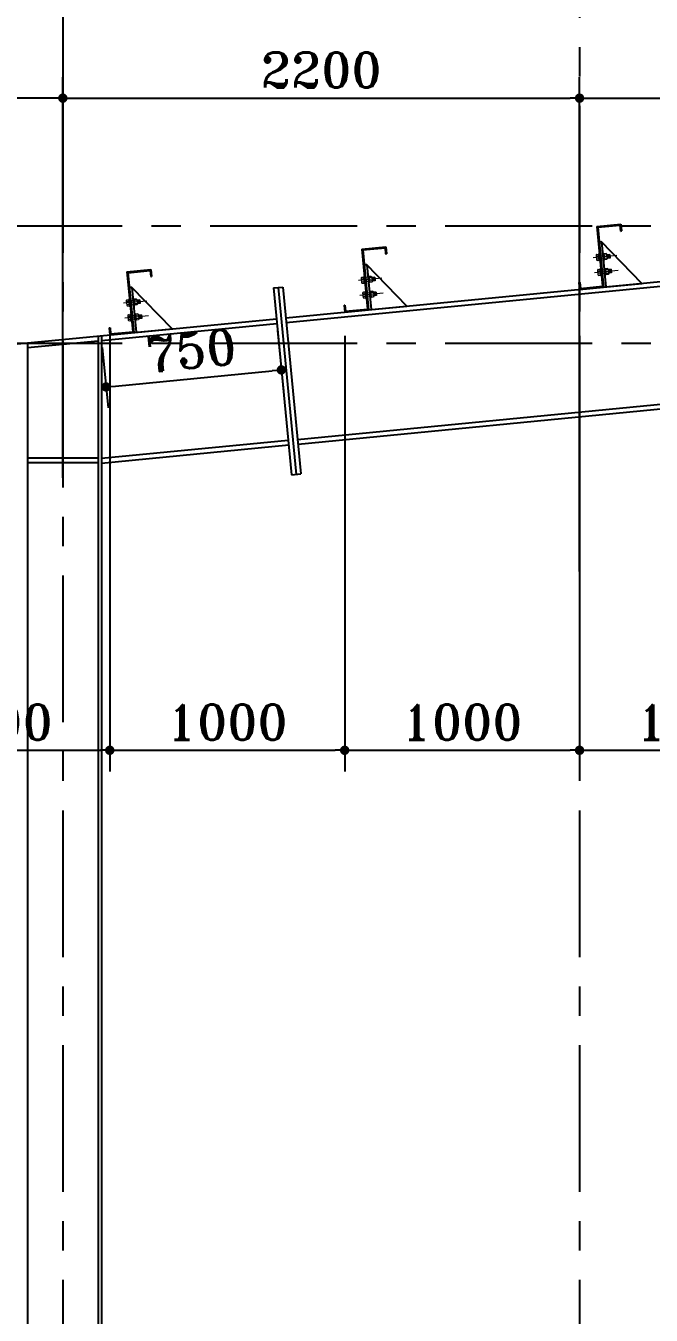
# Model space of a CAD drawing. Header units: inches. Extents: x 1387 to 2676, y -3554 to -2136.
# Drawn here: x 2540.31 to 2545.64, y -3147.36 to -3136.37 of the extents above; entities that cross this region are included whole.
import ezdxf

# ---------------------------------------------------------------- set-up
doc = ezdxf.new("R2010")
doc.units = ezdxf.units.IN
doc.header["$MEASUREMENT"] = 0
doc.linetypes.add('CENTER', pattern=[2, 1.25, -0.25, 0.25, -0.25])
doc.layers.add('2', color=2, linetype='Continuous', lineweight=9)
for name, color, linetype in [('3G', 3, 'Continuous'), ('AXE', 1, 'CENTER'), ('DIM', 8, 'Continuous'), ('Pich', 2, 'Continuous'), ('TIE', 2, 'Continuous')]:
    doc.layers.add(name, color=color, linetype=linetype)
doc.styles.add('ROMANT', font='romant')
doc.dimstyles.new('1-50-2', dxfattribs={"dimtxt": 0.3, "dimasz": 0.08, "dimexe": 0.18, "dimexo": 0.0625, "dimgap": 0.09, "dimtad": 1, "dimdec": 0, "dimlfac": 500, "dimdsep": 46, "dimtxsty": 'ROMANT', "dimblk": 'DOT', "dimcen": 0.09, "dimclrd": 1, "dimclre": 1, "dimclrt": 3, "dimadec": 0, "dimazin": 0, "dimtfac": 1, "dimtdec": 0, "dimtix": 1, "dimtofl": 0, "dimtmove": 2, "dimatfit": 3, "dimldrblk": 'DOT', "dimfxl": 1, "dimtolj": 1, "dimarcsym": 0})

# ---------------------------------------------------------------- blocks, each defined once
blk = doc.blocks.new('DOT')
at = {"layer": 'DIM', "color": 0, "linetype": 'ByBlock'}
blk.add_line((-0.5, 0), (-1, 0), dxfattribs=at)
at = {"layer": 'DIM', "color": 0, "linetype": 'ByBlock', "const_width": 0.5}
blk.add_lwpolyline([(-0.25, 0, 1), (0.25, 0, 1)], format="xyb", close=True, dxfattribs=at)
blk = doc.blocks.new('*D2763')
at = {"layer": 'Defpoints', "color": 0, "transparency": 16777216}
for p in [(2545.03, -3136.99), (2545.03, -3138.917), (2540.63, -3140.286)]:
    blk.add_point(p, dxfattribs=at)
at = {"layer": 'Pich', "color": 1, "lineweight": -2, "transparency": 16777216}
for p, q in [((2540.63, -3140.224), (2540.63, -3136.81)), ((2545.03, -3138.854), (2545.03, -3136.81)), ((2540.71, -3136.99), (2544.95, -3136.99))]:
    blk.add_line(p, q, dxfattribs=at)
at = {"layer": 'Pich', "color": 1, "lineweight": -2, "transparency": 16777216, "xscale": 0.08, "yscale": 0.08, "zscale": 0.08, "rotation": 180}
blk.add_blockref('DOT', (2540.63, -3136.99), dxfattribs=at)
at = {"layer": 'Pich', "color": 1, "lineweight": -2, "transparency": 16777216, "xscale": 0.08, "yscale": 0.08, "zscale": 0.08}
blk.add_blockref('DOT', (2545.03, -3136.99), dxfattribs=at)
at = {"layer": 'Pich', "color": 3, "transparency": 16777216, "insert": (2542.83, -3136.75), "char_height": 0.3, "attachment_point": 5, "style": 'ROMANT'}
blk.add_mtext('\\A1;2200', dxfattribs=at)
blk = doc.blocks.new('_Dot')
at = {"layer": 'DIM', "color": 0, "lineweight": -2}
blk.add_line((-0.5, 0), (-1, 0), dxfattribs=at)
at = {"layer": 'DIM', "color": 0, "const_width": 0.5}
blk.add_lwpolyline([(-0.25, 0, 1), (0.25, 0, 1)], format="xyb", close=True, dxfattribs=at)
blk = doc.blocks.new('*D2750')
at = {"layer": 'Defpoints', "color": 0, "transparency": 16777216}
for p in [(2550.63, -3136.99), (2550.63, -3138.628), (2545.03, -3141.086)]:
    blk.add_point(p, dxfattribs=at)
at = {"layer": 'Pich', "color": 1, "lineweight": -2, "transparency": 16777216}
for p, q in [((2545.03, -3141.023), (2545.03, -3136.81)), ((2550.63, -3138.566), (2550.63, -3136.81)), ((2545.11, -3136.99), (2550.55, -3136.99))]:
    blk.add_line(p, q, dxfattribs=at)
at = {"layer": 'Pich', "color": 1, "lineweight": -2, "transparency": 16777216, "xscale": 0.08, "yscale": 0.08, "zscale": 0.08, "rotation": 180}
blk.add_blockref('DOT', (2545.03, -3136.99), dxfattribs=at)
at = {"layer": 'Pich', "color": 1, "lineweight": -2, "transparency": 16777216, "xscale": 0.08, "yscale": 0.08, "zscale": 0.08}
blk.add_blockref('DOT', (2550.63, -3136.99), dxfattribs=at)
at = {"layer": 'Pich', "color": 3, "transparency": 16777216, "insert": (2547.83, -3136.75), "char_height": 0.3, "attachment_point": 5, "style": 'ROMANT'}
blk.add_mtext('\\A1;2800', dxfattribs=at)
blk = doc.blocks.new('TIE')
at = {"layer": 'TIE'}
for p, q in [((-3.48, 20), (4.44, 21.17)), ((-3.48, 20), (-0.54, 0.21)), ((-3.13, 19.74), (4.19, 20.83)), ((-3.13, 19.74), (-0.2, -0.04)), ((4.19, 20.83), (4.48, 18.85)), ((4.44, 21.17), (4.78, 18.9)), ((4.48, 18.85), (4.78, 18.9)), ((-1.61, 14.91), (-2.4, 14.8)), ((-1.61, 14.91), (-2.4, 14.8)), ((12.45, 1.85), (-1.61, 14.91)), ((-1.61, 14.91), (0.59, 0.09)), ((-8.45, 1.06), (-8.15, 1.1)), ((-8.45, 1.06), (-8.11, -1.22)), ((-8.15, 1.1), (-7.86, -0.87)), ((-7.86, -0.87), (-0.54, 0.21)), ((-0.2, -0.04), (12.45, 1.85)), ((-8.11, -1.22), (-0.2, -0.04))]:
    blk.add_line(p, q, dxfattribs=at)
blk = doc.blocks.new('*D2764')
at = {"layer": 'Defpoints', "color": 0, "transparency": 16777216}
for p in [(2539.03, -3135.057), (2540.63, -3135.057), (2539.03, -3136.99)]:
    blk.add_point(p, dxfattribs=at)
at = {"layer": 'Pich', "color": 1, "lineweight": -2, "transparency": 16777216}
for p, q in [((2539.03, -3135.119), (2539.03, -3137.17)), ((2540.63, -3135.119), (2540.63, -3137.17)), ((2540.55, -3136.99), (2539.11, -3136.99))]:
    blk.add_line(p, q, dxfattribs=at)
at = {"layer": 'Pich', "color": 1, "lineweight": -2, "transparency": 16777216, "xscale": 0.08, "yscale": 0.08, "zscale": 0.08, "rotation": 180}
blk.add_blockref('DOT', (2539.03, -3136.99), dxfattribs=at)
at = {"layer": 'Pich', "color": 1, "lineweight": -2, "transparency": 16777216, "xscale": 0.08, "yscale": 0.08, "zscale": 0.08}
blk.add_blockref('DOT', (2540.63, -3136.99), dxfattribs=at)
at = {"layer": 'Pich', "color": 3, "transparency": 16777216, "insert": (2539.83, -3136.75), "char_height": 0.3, "attachment_point": 5, "style": 'ROMANT'}
blk.add_mtext('\\A1;800', dxfattribs=at)
blk = doc.blocks.new('*D2765')
at = {"layer": 'Defpoints', "color": 0, "transparency": 16777216}
for p in [(2539.03, -3138.954), (2541.03, -3139.148), (2541.03, -3142.545)]:
    blk.add_point(p, dxfattribs=at)
at = {"layer": 'Pich', "color": 1, "lineweight": -2, "transparency": 16777216}
for p, q in [((2539.03, -3139.016), (2539.03, -3142.725)), ((2541.03, -3139.21), (2541.03, -3142.725)), ((2539.11, -3142.545), (2540.95, -3142.545))]:
    blk.add_line(p, q, dxfattribs=at)
at = {"layer": 'Pich', "color": 1, "lineweight": -2, "transparency": 16777216, "xscale": 0.08, "yscale": 0.08, "zscale": 0.08, "rotation": 180}
blk.add_blockref('DOT', (2539.03, -3142.545), dxfattribs=at)
at = {"layer": 'Pich', "color": 1, "lineweight": -2, "transparency": 16777216, "xscale": 0.08, "yscale": 0.08, "zscale": 0.08}
blk.add_blockref('DOT', (2541.03, -3142.545), dxfattribs=at)
at = {"layer": 'Pich', "color": 3, "transparency": 16777216, "insert": (2540.03, -3142.305), "char_height": 0.3, "attachment_point": 5, "style": 'ROMANT'}
blk.add_mtext('\\A1;1000', dxfattribs=at)
blk = doc.blocks.new('*D2752')
at = {"layer": 'Defpoints', "color": 0, "transparency": 16777216}
for p in [(2541.03, -3138.954), (2543.03, -3139.148), (2543.03, -3142.545)]:
    blk.add_point(p, dxfattribs=at)
at = {"layer": 'Pich', "color": 1, "lineweight": -2, "transparency": 16777216}
for p, q in [((2541.03, -3139.016), (2541.03, -3142.725)), ((2543.03, -3139.21), (2543.03, -3142.725)), ((2541.11, -3142.545), (2542.95, -3142.545))]:
    blk.add_line(p, q, dxfattribs=at)
at = {"layer": 'Pich', "color": 1, "lineweight": -2, "transparency": 16777216, "xscale": 0.08, "yscale": 0.08, "zscale": 0.08, "rotation": 180}
blk.add_blockref('DOT', (2541.03, -3142.545), dxfattribs=at)
at = {"layer": 'Pich', "color": 1, "lineweight": -2, "transparency": 16777216, "xscale": 0.08, "yscale": 0.08, "zscale": 0.08}
blk.add_blockref('DOT', (2543.03, -3142.545), dxfattribs=at)
at = {"layer": 'Pich', "color": 3, "transparency": 16777216, "insert": (2542.03, -3142.305), "char_height": 0.3, "attachment_point": 5, "style": 'ROMANT'}
blk.add_mtext('\\A1;1000', dxfattribs=at)
blk = doc.blocks.new('*D2753')
at = {"layer": 'Defpoints', "color": 0, "transparency": 16777216}
for p in [(2543.03, -3138.954), (2545.03, -3139.148), (2545.03, -3142.545)]:
    blk.add_point(p, dxfattribs=at)
at = {"layer": 'Pich', "color": 1, "lineweight": -2, "transparency": 16777216}
for p, q in [((2543.03, -3139.016), (2543.03, -3142.725)), ((2545.03, -3139.21), (2545.03, -3142.725)), ((2543.11, -3142.545), (2544.95, -3142.545))]:
    blk.add_line(p, q, dxfattribs=at)
at = {"layer": 'Pich', "color": 1, "lineweight": -2, "transparency": 16777216, "xscale": 0.08, "yscale": 0.08, "zscale": 0.08, "rotation": 180}
blk.add_blockref('DOT', (2543.03, -3142.545), dxfattribs=at)
at = {"layer": 'Pich', "color": 1, "lineweight": -2, "transparency": 16777216, "xscale": 0.08, "yscale": 0.08, "zscale": 0.08}
blk.add_blockref('DOT', (2545.03, -3142.545), dxfattribs=at)
at = {"layer": 'Pich', "color": 3, "transparency": 16777216, "insert": (2544.03, -3142.305), "char_height": 0.3, "attachment_point": 5, "style": 'ROMANT'}
blk.add_mtext('\\A1;1000', dxfattribs=at)
blk = doc.blocks.new('*D2754')
at = {"layer": 'Defpoints', "color": 0, "transparency": 16777216}
for p in [(2545.03, -3138.954), (2547.03, -3139.148), (2547.03, -3142.545)]:
    blk.add_point(p, dxfattribs=at)
at = {"layer": 'Pich', "color": 1, "lineweight": -2, "transparency": 16777216}
for p, q in [((2545.03, -3139.016), (2545.03, -3142.725)), ((2547.03, -3139.21), (2547.03, -3142.725)), ((2545.11, -3142.545), (2546.95, -3142.545))]:
    blk.add_line(p, q, dxfattribs=at)
at = {"layer": 'Pich', "color": 1, "lineweight": -2, "transparency": 16777216, "xscale": 0.08, "yscale": 0.08, "zscale": 0.08, "rotation": 180}
blk.add_blockref('DOT', (2545.03, -3142.545), dxfattribs=at)
at = {"layer": 'Pich', "color": 1, "lineweight": -2, "transparency": 16777216, "xscale": 0.08, "yscale": 0.08, "zscale": 0.08}
blk.add_blockref('DOT', (2547.03, -3142.545), dxfattribs=at)
at = {"layer": 'Pich', "color": 3, "transparency": 16777216, "insert": (2546.03, -3142.305), "char_height": 0.3, "attachment_point": 5, "style": 'ROMANT'}
blk.add_mtext('\\A1;1000', dxfattribs=at)
blk = doc.blocks.new('*D3111')
at = {"layer": 'Defpoints', "color": 0, "transparency": 16777216}
for p in [(2542.453, -3138.909), (2540.96, -3139.053), (2542.491, -3139.305)]:
    blk.add_point(p, dxfattribs=at)
at = {"layer": 'Pich', "color": 1, "lineweight": -2, "transparency": 16777216}
for p, q in [((2542.459, -3138.971), (2542.509, -3139.484)), ((2540.966, -3139.115), (2541.016, -3139.629)), ((2541.078, -3139.442), (2542.412, -3139.313))]:
    blk.add_line(p, q, dxfattribs=at)
at = {"layer": 'Pich', "color": 1, "lineweight": -2, "transparency": 16777216, "xscale": 0.08, "yscale": 0.08, "zscale": 0.08}
for p, rotation in [((2542.491, -3139.305), 5.529282340581668), ((2540.998, -3139.45), 185.5292823405817)]:
    blk.add_blockref('DOT', p, dxfattribs=dict(at, rotation=rotation))
at = {"layer": 'Pich', "color": 3, "transparency": 16777216, "insert": (2541.722, -3139.139), "char_height": 0.3, "attachment_point": 5, "rotation": 5.5293, "style": 'ROMANT'}
blk.add_mtext('\\A1;750', dxfattribs=at)

msp = doc.modelspace()

# ---------------------------------------------------------------- linework, layer by layer
at = {"layer": '2'}
for p, q in [((2545.34679246, -3138.33081035), (2545.14632638, -3138.35051568)), ((2545.17065739, -3138.32934221), (2545.17431205, -3138.36652181)), ((2545.17239349, -3138.33409629), (2545.17110318, -3138.33324239)), ((2545.17268634, -3138.33707543), (2545.17158699, -3138.33816422)), ((2545.17490178, -3138.35853118), (2545.17349767, -3138.35760198)), ((2545.17498387, -3138.36153104), (2545.17398147, -3138.36252381)), ((2545.17665206, -3138.32204054), (2545.18911738, -3138.32081523)), ((2545.17673361, -3138.33517363), (2545.19039676, -3138.33383058)), ((2545.17924189, -3138.35960852), (2545.19279967, -3138.35827583)), ((2545.18161372, -3138.37251648), (2545.19407904, -3138.37129117)), ((2545.18911738, -3138.32081523), (2545.19407904, -3138.37129117)), ((2545.1964896, -3138.31725925), (2545.19139102, -3138.31776042)), ((2545.20200256, -3138.37334362), (2545.19690398, -3138.3738448)), ((2545.19928948, -3138.31955795), (2545.20430126, -3138.37054374)), ((2545.22833542, -3138.32701254), (2545.20029159, -3138.3297526)), ((2545.23134298, -3138.35760904), (2545.20329915, -3138.36034909)), ((2545.22733331, -3138.31681789), (2545.23234509, -3138.36780368)), ((2545.23473059, -3138.31351683), (2545.22963201, -3138.31401801)), ((2545.24024355, -3138.36960121), (2545.23514497, -3138.37010239)), ((2545.23753047, -3138.31581553), (2545.24254225, -3138.36680133)), ((2545.2566752, -3138.31419104), (2545.23755553, -3138.31607046)), ((2545.23755553, -3138.31607046), (2545.24251719, -3138.3665464)), ((2545.25733274, -3138.32449339), (2545.23856482, -3138.32633823)), ((2545.26010807, -3138.35380971), (2545.24144553, -3138.35564419)), ((2545.26163686, -3138.36466698), (2545.24251719, -3138.3665464)), ((2545.2566752, -3138.31419104), (2545.2623564, -3138.31961697)), ((2545.26138001, -3138.32259159), (2545.26247936, -3138.3215028)), ((2545.26615282, -3138.35823871), (2545.26163686, -3138.36466698)), ((2545.26167285, -3138.32557073), (2545.26296316, -3138.32642462)), ((2545.2623564, -3138.31961697), (2545.26615282, -3138.35823871)), ((2545.28671795, -3138.32127368), (2545.26275083, -3138.32362959)), ((2545.27832366, -3138.35299095), (2545.26337653, -3138.3299949)), ((2545.26415534, -3138.35190791), (2545.26535164, -3138.3507231)), ((2545.26465893, -3138.35486634), (2545.26583544, -3138.35564492)), ((2545.27114451, -3138.35369664), (2545.2647374, -3138.34383936)), ((2545.28972552, -3138.35187018), (2545.26575839, -3138.35422609)), ((2545.28550282, -3138.35228526), (2545.2666292, -3138.32324835)), ((2545.28916509, -3138.34616887), (2545.27380836, -3138.32254266)), ((2545.28780421, -3138.33232441), (2545.28098751, -3138.32183697)), ((2545.28671795, -3138.32127368), (2545.28972552, -3138.35187018)), ((2545.3588723, -3138.45762268), (2545.15840622, -3138.477328)), ((2545.18311904, -3138.456117), (2545.1867737, -3138.4932966)), ((2545.18485514, -3138.46087108), (2545.18356483, -3138.46001719)), ((2545.18514799, -3138.46385022), (2545.18404864, -3138.46493901)), ((2545.18736343, -3138.48530597), (2545.18595932, -3138.48437677)), ((2545.18744552, -3138.48830583), (2545.18644312, -3138.4892986)), ((2545.18911371, -3138.44881533), (2545.20157903, -3138.44759002)), ((2545.18919526, -3138.46194842), (2545.20285841, -3138.46060537)), ((2545.19170354, -3138.48638331), (2545.20526132, -3138.48505062)), ((2545.20157903, -3138.44759002), (2545.20654069, -3138.49806596)), ((2545.20895125, -3138.44403404), (2545.20385267, -3138.44453522)), ((2545.21175113, -3138.44633274), (2545.21676291, -3138.49731853)), ((2545.24079707, -3138.45378733), (2545.21275324, -3138.45652739)), ((2545.24380463, -3138.48438383), (2545.2157608, -3138.48712389)), ((2545.23979496, -3138.44359268), (2545.24480674, -3138.49457848)), ((2545.24719224, -3138.44029162), (2545.24209366, -3138.4407928)), ((2545.2527052, -3138.496376), (2545.24760662, -3138.49687718)), ((2545.24999212, -3138.44259032), (2545.2550039, -3138.49357612)), ((2545.26913685, -3138.44096584), (2545.25001718, -3138.44284525)), ((2545.25001718, -3138.44284525), (2545.25497884, -3138.49332119)), ((2545.26979439, -3138.45126818), (2545.25102647, -3138.45311302)), ((2545.27256972, -3138.4805845), (2545.25390718, -3138.48241898)), ((2545.27409851, -3138.49144177), (2545.25497884, -3138.49332119)), ((2545.26913685, -3138.44096584), (2545.27481805, -3138.44639176)), ((2545.27384166, -3138.44936638), (2545.27494101, -3138.44827759)), ((2545.27861447, -3138.4850135), (2545.27409851, -3138.49144177)), ((2545.2741345, -3138.45234553), (2545.27542481, -3138.45319942)), ((2545.27481805, -3138.44639176), (2545.27861447, -3138.4850135)), ((2545.2991796, -3138.44804847), (2545.27521248, -3138.45040438)), ((2545.29078531, -3138.47976574), (2545.27583818, -3138.45676969)), ((2545.27661699, -3138.4786827), (2545.27781329, -3138.47749789)), ((2545.27712058, -3138.48164113), (2545.27829709, -3138.48241971)), ((2545.28360616, -3138.48047143), (2545.27719905, -3138.47061415)), ((2545.30218717, -3138.47864497), (2545.27822004, -3138.48100088)), ((2545.29796447, -3138.47906005), (2545.27909085, -3138.45002314)), ((2545.30162674, -3138.47294366), (2545.28627001, -3138.44931745)), ((2545.30026586, -3138.4590992), (2545.29344916, -3138.44861176)), ((2545.2991796, -3138.44804847), (2545.30218717, -3138.47864497)), ((2543.34679263, -3138.52443109), (2543.14632654, -3138.54413641)), ((2543.17065756, -3138.52296294), (2543.17431222, -3138.56014254)), ((2543.17239366, -3138.52771702), (2543.17110335, -3138.52686313)), ((2543.1726865, -3138.53069616), (2543.17158716, -3138.53178495)), ((2543.17490195, -3138.55215191), (2543.17349784, -3138.55122271)), ((2543.17498404, -3138.55515177), (2543.17398164, -3138.55614454)), ((2543.17665223, -3138.51566127), (2543.18911755, -3138.51443596)), ((2543.17673378, -3138.52879436), (2543.19039693, -3138.52745131)), ((2543.17924206, -3138.55322925), (2543.19279983, -3138.55189656)), ((2543.18161389, -3138.56613721), (2543.19407921, -3138.5649119)), ((2543.18911755, -3138.51443596), (2543.19407921, -3138.5649119)), ((2543.19648977, -3138.51087998), (2543.19139119, -3138.51138115)), ((2543.20200273, -3138.56696435), (2543.19690415, -3138.56746553)), ((2543.19928965, -3138.51317868), (2543.20430143, -3138.56416447)), ((2543.22833559, -3138.52063327), (2543.20029176, -3138.52337333)), ((2543.23134315, -3138.55122977), (2543.20329932, -3138.55396983)), ((2543.22733348, -3138.51043862), (2543.23234526, -3138.56142442)), ((2543.23473076, -3138.50713756), (2543.22963218, -3138.50763874)), ((2543.24024372, -3138.56322194), (2543.23514514, -3138.56372312)), ((2543.23753064, -3138.50943626), (2543.24254242, -3138.56042206)), ((2543.25667537, -3138.50781178), (2543.2375557, -3138.50969119)), ((2543.2375557, -3138.50969119), (2543.24251736, -3138.56016713)), ((2543.25733291, -3138.51811412), (2543.23856499, -3138.51995896)), ((2543.26010824, -3138.54743044), (2543.2414457, -3138.54926492)), ((2543.26163703, -3138.55828771), (2543.24251736, -3138.56016713)), ((2543.25667537, -3138.50781178), (2543.26235657, -3138.5132377)), ((2543.26138018, -3138.51621232), (2543.26247953, -3138.51512353)), ((2543.26615299, -3138.55185944), (2543.26163703, -3138.55828771)), ((2543.26167302, -3138.51919146), (2543.26296333, -3138.52004536)), ((2543.26235657, -3138.5132377), (2543.26615299, -3138.55185944)), ((2543.28671812, -3138.51489441), (2543.262751, -3138.51725032)), ((2543.27832383, -3138.54661168), (2543.26337669, -3138.52361563)), ((2543.26415551, -3138.54552864), (2543.26535181, -3138.54434383)), ((2543.2646591, -3138.54848707), (2543.26583561, -3138.54926565)), ((2543.27114468, -3138.54731737), (2543.26473757, -3138.53746009)), ((2543.28972568, -3138.54549091), (2543.26575856, -3138.54784682)), ((2543.28550298, -3138.54590599), (2543.26662937, -3138.51686908)), ((2543.28916526, -3138.5397896), (2543.27380853, -3138.51616339)), ((2543.28780438, -3138.52594514), (2543.28098768, -3138.5154577)), ((2543.28671812, -3138.51489441), (2543.28972568, -3138.54549091)), ((2545.19407537, -3138.49929127), (2545.20654069, -3138.49806596)), ((2545.21446421, -3138.50011841), (2545.20936563, -3138.50061959)), ((2541.17065775, -3138.71656172), (2541.17431242, -3138.75374131)), ((2541.17665243, -3138.70926005), (2541.18911775, -3138.70803474)), ((2541.18911775, -3138.70803474), (2541.19407941, -3138.75851068)), ((2541.19648997, -3138.70447875), (2541.19139139, -3138.70497993)), ((2541.19928985, -3138.70677745), (2541.20430163, -3138.75776325)), ((2541.22833578, -3138.71423204), (2541.20029196, -3138.7169721)), ((2541.22733368, -3138.70403739), (2541.23234545, -3138.75502319)), ((2541.23473096, -3138.70073634), (2541.22963238, -3138.70123752)), ((2541.23753083, -3138.70303504), (2541.24254261, -3138.75402084)), ((2541.25667557, -3138.70141055), (2541.23755589, -3138.70328997)), ((2541.23755589, -3138.70328997), (2541.24251755, -3138.75376591)), ((2541.2573331, -3138.7117129), (2541.23856519, -3138.71355774)), ((2541.25667557, -3138.70141055), (2541.26235677, -3138.70683647)), ((2541.26138037, -3138.70981109), (2541.26247972, -3138.7087223)), ((2541.26167322, -3138.71279024), (2541.26296353, -3138.71364413)), ((2541.26235677, -3138.70683647), (2541.26615319, -3138.74545821)), ((2541.28671832, -3138.70849318), (2541.2627512, -3138.71084909)), ((2541.27832403, -3138.74021046), (2541.26337689, -3138.71721441)), ((2541.28550318, -3138.73950476), (2541.26662957, -3138.71046786)), ((2541.28916546, -3138.73338838), (2541.27380872, -3138.70976217)), ((2541.28780458, -3138.71954391), (2541.28098788, -3138.70905647)), ((2541.28671832, -3138.70849318), (2541.28972588, -3138.73908968)), ((2543.35887247, -3138.65124341), (2543.15840639, -3138.67094873)), ((2543.18311921, -3138.64973773), (2543.18677387, -3138.68691733)), ((2543.18485531, -3138.65449181), (2543.183565, -3138.65363792)), ((2543.18514815, -3138.65747095), (2543.18404881, -3138.65855974)), ((2543.18736359, -3138.6789267), (2543.18595949, -3138.6779975)), ((2543.18744569, -3138.68192656), (2543.18644329, -3138.68291933)), ((2543.18911388, -3138.64243606), (2543.2015792, -3138.64121075)), ((2543.18919543, -3138.65556915), (2543.20285858, -3138.6542261)), ((2543.19170371, -3138.68000404), (2543.20526148, -3138.67867135)), ((2543.19407554, -3138.692912), (2543.20654086, -3138.69168669)), ((2543.2015792, -3138.64121075), (2543.20654086, -3138.69168669)), ((2543.20895142, -3138.63765477), (2543.20385284, -3138.63815595)), ((2543.21446438, -3138.69373914), (2543.2093658, -3138.69424032)), ((2543.2117513, -3138.63995347), (2543.21676308, -3138.69093927)), ((2543.24079724, -3138.64740806), (2543.21275341, -3138.65014812)), ((2543.2438048, -3138.67800456), (2543.21576097, -3138.68074462)), ((2543.23979513, -3138.63721341), (2543.24480691, -3138.68819921)), ((2543.24719241, -3138.63391235), (2543.24209383, -3138.63441353)), ((2543.25270537, -3138.68999673), (2543.24760679, -3138.69049791)), ((2543.24999229, -3138.63621105), (2543.25500407, -3138.68719685)), ((2543.26913702, -3138.63458657), (2543.25001735, -3138.63646598)), ((2543.25001735, -3138.63646598), (2543.25497901, -3138.68694192)), ((2543.26979456, -3138.64488891), (2543.25102664, -3138.64673375)), ((2543.27256989, -3138.67420523), (2543.25390735, -3138.67603971)), ((2543.27409868, -3138.6850625), (2543.25497901, -3138.68694192)), ((2543.26913702, -3138.63458657), (2543.27481822, -3138.64001249)), ((2543.27384183, -3138.64298711), (2543.27494118, -3138.64189832)), ((2543.27861464, -3138.67863423), (2543.27409868, -3138.6850625)), ((2543.27413467, -3138.64596626), (2543.27542498, -3138.64682015)), ((2543.27481822, -3138.64001249), (2543.27861464, -3138.67863423)), ((2543.29917977, -3138.6416692), (2543.27521265, -3138.64402511)), ((2543.29078548, -3138.67338647), (2543.27583834, -3138.65039042)), ((2543.27661716, -3138.67230343), (2543.27781346, -3138.67111862)), ((2543.27712075, -3138.67526186), (2543.27829726, -3138.67604044)), ((2543.28360633, -3138.67409216), (2543.27719922, -3138.66423488)), ((2543.30218733, -3138.6722657), (2543.27822021, -3138.67462161)), ((2543.29796463, -3138.67268078), (2543.27909102, -3138.64364387)), ((2543.30162691, -3138.66656439), (2543.28627018, -3138.64293818)), ((2543.30026603, -3138.65271993), (2543.29344933, -3138.64223249)), ((2543.29917977, -3138.6416692), (2543.30218733, -3138.6722657)), ((2541.34679283, -3138.71802986), (2541.14632674, -3138.73773518)), ((2541.17239386, -3138.72131579), (2541.17110355, -3138.7204619)), ((2541.1726867, -3138.72429494), (2541.17158735, -3138.72538373)), ((2541.17490214, -3138.74575069), (2541.17349804, -3138.74482149)), ((2541.17498423, -3138.74875055), (2541.17398184, -3138.74974331)), ((2541.17673397, -3138.72239314), (2541.19039712, -3138.72105008)), ((2541.17924226, -3138.74682803), (2541.19280003, -3138.74549533)), ((2541.18161409, -3138.75973599), (2541.19407941, -3138.75851068)), ((2541.20200292, -3138.76056313), (2541.19690434, -3138.76106431)), ((2541.23134334, -3138.74482854), (2541.20329952, -3138.7475686)), ((2541.24024391, -3138.75682071), (2541.23514533, -3138.75732189)), ((2541.26010843, -3138.74102922), (2541.24144589, -3138.7428637)), ((2541.26163723, -3138.75188649), (2541.24251755, -3138.75376591)), ((2541.26615319, -3138.74545821), (2541.26163723, -3138.75188649)), ((2541.2641557, -3138.73912741), (2541.26535201, -3138.7379426)), ((2541.2646593, -3138.74208584), (2541.26583581, -3138.74286443)), ((2541.27114487, -3138.74091615), (2541.26473777, -3138.73105887)), ((2541.28972588, -3138.73908968), (2541.26575876, -3138.74144559)), ((2541.35887267, -3138.84484218), (2541.15840658, -3138.86454751)), ((2541.1831194, -3138.84333651), (2541.18677407, -3138.88051611)), ((2541.18485551, -3138.84809058), (2541.1835652, -3138.84723669)), ((2541.18514835, -3138.85106973), (2541.184049, -3138.85215852)), ((2541.18736379, -3138.87252548), (2541.18595969, -3138.87159628)), ((2541.18744588, -3138.87552534), (2541.18644349, -3138.8765181)), ((2541.18911408, -3138.83603484), (2541.2015794, -3138.83480953)), ((2541.18919562, -3138.84916793), (2541.20285877, -3138.84782487)), ((2541.19170391, -3138.87360282), (2541.20526168, -3138.87227012)), ((2541.19407574, -3138.88651078), (2541.20654106, -3138.88528547)), ((2541.2015794, -3138.83480953), (2541.20654106, -3138.88528547)), ((2541.20895162, -3138.83125354), (2541.20385304, -3138.83175472)), ((2541.21446457, -3138.88733792), (2541.20936599, -3138.8878391)), ((2541.2117515, -3138.83355224), (2541.21676328, -3138.88453804)), ((2541.24079743, -3138.84100683), (2541.21275361, -3138.84374689)), ((2541.24380499, -3138.87160333), (2541.21576117, -3138.87434339)), ((2541.23979533, -3138.83081218), (2541.2448071, -3138.88179798)), ((2541.24719261, -3138.82751113), (2541.24209403, -3138.82801231)), ((2541.25270556, -3138.8835955), (2541.24760698, -3138.88409668)), ((2541.24999248, -3138.82980983), (2541.25500426, -3138.88079563)), ((2541.26913722, -3138.82818534), (2541.25001754, -3138.83006476)), ((2541.25001754, -3138.83006476), (2541.2549792, -3138.8805407)), ((2541.26979475, -3138.83848769), (2541.25102684, -3138.84033253)), ((2541.27257008, -3138.86780401), (2541.25390754, -3138.86963849)), ((2541.27409888, -3138.87866128), (2541.2549792, -3138.8805407)), ((2541.26913722, -3138.82818534), (2541.27481842, -3138.83361126)), ((2541.27384202, -3138.83658588), (2541.27494137, -3138.8354971)), ((2541.27861484, -3138.872233), (2541.27409888, -3138.87866128)), ((2541.27413487, -3138.83956503), (2541.27542518, -3138.84041892)), ((2541.27481842, -3138.83361126), (2541.27861484, -3138.872233)), ((2541.29917997, -3138.83526797), (2541.27521285, -3138.83762388)), ((2541.29078568, -3138.86698525), (2541.27583854, -3138.8439892)), ((2541.27661735, -3138.8659022), (2541.27781366, -3138.86471739)), ((2541.27712095, -3138.86886064), (2541.27829746, -3138.86963922)), ((2541.28360652, -3138.86769094), (2541.27719942, -3138.85783366)), ((2541.30218753, -3138.86586447), (2541.27822041, -3138.86822038)), ((2541.29796483, -3138.86627955), (2541.27909122, -3138.83724265)), ((2541.30162711, -3138.86016317), (2541.28627037, -3138.83653696)), ((2541.30026623, -3138.84631871), (2541.29344953, -3138.83583126)), ((2541.29917997, -3138.83526797), (2541.30218753, -3138.86586447))]:
    msp.add_line(p, q, dxfattribs=at)
for centre, radius, start, end in [((2545.17730556, -3138.32868871), 0.00668021, 95.613998816, 185.613998818), ((2545.17608011, -3138.32852546), 0.00668021, 236.504538786, 275.613998816), ((2545.17738711, -3138.3418218), 0.00668021, 95.613998816, 134.723458847), ((2545.18096022, -3138.36586831), 0.00668021, 185.613998818, 275.613998816), ((2545.17858839, -3138.35296035), 0.00668021, 236.504538786, 275.613998816), ((2545.17968464, -3138.36627741), 0.00668021, 95.613998816, 134.723458847), ((2545.19164161, -3138.32030971), 0.00256158, 95.613998816, 185.613998818), ((2545.19665339, -3138.37129551), 0.00256158, 185.613998818, 275.613998816), ((2545.19674019, -3138.31980854), 0.00256158, 5.613998818, 95.613998816), ((2545.20175197, -3138.37079433), 0.00256158, 275.613998816, 5.613998818), ((2545.2298826, -3138.3165673), 0.00256158, 95.613998816, 185.613998818), ((2545.23489438, -3138.3675531), 0.00256158, 185.613998818, 275.613998816), ((2545.23498118, -3138.31606612), 0.00256158, 5.613998818, 95.613998816), ((2545.23999296, -3138.36705192), 0.00256158, 275.613998816, 5.613998818), ((2545.25667924, -3138.31784522), 0.00668021, 275.613998816, 314.723458847), ((2545.25798624, -3138.33114156), 0.00668021, 56.504538786, 95.613998816), ((2545.25945457, -3138.34716154), 0.00668021, 275.613998816, 314.723458847), ((2545.26097232, -3138.36043716), 0.00668021, 56.504538786, 95.613998816), ((2545.18976721, -3138.4554635), 0.00668021, 95.613998816, 185.613998818), ((2545.18854176, -3138.45530025), 0.00668021, 236.504538786, 275.613998816), ((2545.18984876, -3138.46859659), 0.00668021, 95.613998816, 134.723458847), ((2545.19342187, -3138.4926431), 0.00668021, 185.613998818, 275.613998816), ((2545.19105004, -3138.47973514), 0.00668021, 236.504538786, 275.613998816), ((2545.19214629, -3138.4930522), 0.00668021, 95.613998816, 134.723458847), ((2545.20410326, -3138.44708451), 0.00256158, 95.613998816, 185.613998818), ((2545.20920184, -3138.44658333), 0.00256158, 5.613998818, 95.613998816), ((2545.21421362, -3138.49756912), 0.00256158, 275.613998816, 5.613998818), ((2545.24234425, -3138.44334209), 0.00256158, 95.613998816, 185.613998818), ((2545.24735603, -3138.49432789), 0.00256158, 185.613998818, 275.613998816), ((2545.24744283, -3138.44284091), 0.00256158, 5.613998818, 95.613998816), ((2545.25245461, -3138.49382671), 0.00256158, 275.613998816, 5.613998818), ((2545.26914089, -3138.44462001), 0.00668021, 275.613998816, 314.723458847), ((2545.27044789, -3138.45791635), 0.00668021, 56.504538786, 95.613998816), ((2545.27191622, -3138.47393633), 0.00668021, 275.613998816, 314.723458847), ((2545.27343397, -3138.48721196), 0.00668021, 56.504538786, 95.613998816), ((2543.17730573, -3138.52230944), 0.00668021, 95.613998816, 185.613998818), ((2543.17608028, -3138.52214619), 0.00668021, 236.504538786, 275.613998816), ((2543.17738727, -3138.53544253), 0.00668021, 95.613998816, 134.723458847), ((2543.18096039, -3138.55948904), 0.00668021, 185.613998818, 275.613998816), ((2543.17858856, -3138.54658108), 0.00668021, 236.504538786, 275.613998816), ((2543.17968481, -3138.55989814), 0.00668021, 95.613998816, 134.723458847), ((2543.19164178, -3138.51393044), 0.00256158, 95.613998816, 185.613998818), ((2543.19665356, -3138.56491624), 0.00256158, 185.613998818, 275.613998816), ((2543.19674036, -3138.51342927), 0.00256158, 5.613998818, 95.613998816), ((2543.20175214, -3138.56441506), 0.00256158, 275.613998816, 5.613998818), ((2543.22988277, -3138.51018803), 0.00256158, 95.613998816, 185.613998818), ((2543.23489455, -3138.56117383), 0.00256158, 185.613998818, 275.613998816), ((2543.23498135, -3138.50968685), 0.00256158, 5.613998818, 95.613998816), ((2543.23999313, -3138.56067265), 0.00256158, 275.613998816, 5.613998818), ((2543.25667941, -3138.51146595), 0.00668021, 275.613998816, 314.723458847), ((2543.25798641, -3138.52476229), 0.00668021, 56.504538786, 95.613998816), ((2543.25945474, -3138.54078227), 0.00668021, 275.613998816, 314.723458847), ((2543.26097248, -3138.5540579), 0.00668021, 56.504538786, 95.613998816), ((2545.20911504, -3138.4980703), 0.00256158, 185.613998818, 275.613998816), ((2541.17730593, -3138.71590822), 0.00668021, 95.613998816, 185.613998818), ((2541.19164198, -3138.70752922), 0.00256158, 95.613998816, 185.613998818), ((2541.19674056, -3138.70702804), 0.00256158, 5.613998818, 95.613998816), ((2541.22988297, -3138.70378681), 0.00256158, 95.613998816, 185.613998818), ((2541.23498154, -3138.70328563), 0.00256158, 5.613998818, 95.613998816), ((2541.2566796, -3138.70506473), 0.00668021, 275.613998816, 314.723458847), ((2541.2579866, -3138.71836107), 0.00668021, 56.504538786, 95.613998816), ((2543.18976738, -3138.64908423), 0.00668021, 95.613998816, 185.613998818), ((2543.18854193, -3138.64892098), 0.00668021, 236.504538786, 275.613998816), ((2543.18984892, -3138.66221732), 0.00668021, 95.613998816, 134.723458847), ((2543.19342204, -3138.68626383), 0.00668021, 185.613998818, 275.613998816), ((2543.19105021, -3138.67335587), 0.00668021, 236.504538786, 275.613998816), ((2543.19214646, -3138.68667293), 0.00668021, 95.613998816, 134.723458847), ((2543.20410343, -3138.64070524), 0.00256158, 95.613998816, 185.613998818), ((2543.20911521, -3138.69169103), 0.00256158, 185.613998818, 275.613998816), ((2543.20920201, -3138.64020406), 0.00256158, 5.613998818, 95.613998816), ((2543.21421379, -3138.69118985), 0.00256158, 275.613998816, 5.613998818), ((2543.24234442, -3138.63696282), 0.00256158, 95.613998816, 185.613998818), ((2543.2473562, -3138.68794862), 0.00256158, 185.613998818, 275.613998816), ((2543.247443, -3138.63646164), 0.00256158, 5.613998818, 95.613998816), ((2543.25245478, -3138.68744744), 0.00256158, 275.613998816, 5.613998818), ((2543.26914106, -3138.63824074), 0.00668021, 275.613998816, 314.723458847), ((2543.27044806, -3138.65153708), 0.00668021, 56.504538786, 95.613998816), ((2543.27191639, -3138.66755706), 0.00668021, 275.613998816, 314.723458847), ((2543.27343413, -3138.68083269), 0.00668021, 56.504538786, 95.613998816), ((2541.17608047, -3138.71574496), 0.00668021, 236.504538786, 275.613998816), ((2541.17738747, -3138.72904131), 0.00668021, 95.613998816, 134.723458847), ((2541.18096059, -3138.75308782), 0.00668021, 185.613998818, 275.613998816), ((2541.17858876, -3138.74017986), 0.00668021, 236.504538786, 275.613998816), ((2541.179685, -3138.75349692), 0.00668021, 95.613998816, 134.723458847), ((2541.19665376, -3138.75851502), 0.00256158, 185.613998818, 275.613998816), ((2541.20175234, -3138.75801384), 0.00256158, 275.613998816, 5.613998818), ((2541.23489474, -3138.7547726), 0.00256158, 185.613998818, 275.613998816), ((2541.23999332, -3138.75427142), 0.00256158, 275.613998816, 5.613998818), ((2541.25945493, -3138.73438105), 0.00668021, 275.613998816, 314.723458847), ((2541.26097268, -3138.74765667), 0.00668021, 56.504538786, 95.613998816), ((2541.18976758, -3138.84268301), 0.00668021, 95.613998816, 185.613998818), ((2541.18854212, -3138.84251976), 0.00668021, 236.504538786, 275.613998816), ((2541.18984912, -3138.8558161), 0.00668021, 95.613998816, 134.723458847), ((2541.19342224, -3138.87986261), 0.00668021, 185.613998818, 275.613998816), ((2541.19105041, -3138.86695465), 0.00668021, 236.504538786, 275.613998816), ((2541.19214665, -3138.88027171), 0.00668021, 95.613998816, 134.723458847), ((2541.20410363, -3138.83430401), 0.00256158, 95.613998816, 185.613998818), ((2541.20911541, -3138.88528981), 0.00256158, 185.613998818, 275.613998816), ((2541.20920221, -3138.83380283), 0.00256158, 5.613998818, 95.613998816), ((2541.21421399, -3138.88478863), 0.00256158, 275.613998816, 5.613998818), ((2541.24234462, -3138.8305616), 0.00256158, 95.613998816, 185.613998818), ((2541.24735639, -3138.88154739), 0.00256158, 185.613998818, 275.613998816), ((2541.24744319, -3138.83006042), 0.00256158, 5.613998818, 95.613998816), ((2541.25245497, -3138.88104621), 0.00256158, 275.613998816, 5.613998818), ((2541.26914125, -3138.83183952), 0.00668021, 275.613998816, 314.723458847), ((2541.27044825, -3138.84513586), 0.00668021, 56.504538786, 95.613998816), ((2541.27191658, -3138.86115584), 0.00668021, 275.613998816, 314.723458847), ((2541.27343433, -3138.87443146), 0.00668021, 56.504538786, 95.613998816)]:
    msp.add_arc(centre, radius, start, end, dxfattribs=at)
at = {"layer": '3G'}
for p, q in [((2542.52876036, -3138.86109159), (2550.5900224, -3138.08072204)), ((2542.53261454, -3138.90090547), (2550.59002241, -3138.12090903)), ((2542.42373474, -3138.60643865), (2542.5033625, -3138.59873029)), ((2542.42373474, -3138.60643865), (2542.57790187, -3140.19899399)), ((2542.46354862, -3138.60258447), (2542.61771576, -3140.19513981)), ((2542.5033625, -3138.59873029), (2542.65752964, -3140.19128563)), ((2539.02996628, -3139.19979195), (2542.44913259, -3138.86879995)), ((2540.95996615, -3139.05314552), (2542.45298677, -3138.90861383)), ((2540.92996611, -3139.01586268), (2540.930025, -3201.47684976)), ((2540.95996611, -3139.01295854), (2540.960025, -3201.47684973)), ((2540.32996616, -3139.07394561), (2540.330025, -3201.47684976)), ((2540.3299662, -3139.11413259), (2540.92996615, -3139.05604967)), ((2542.628969, -3139.89625256), (2550.59002273, -3139.12558366)), ((2542.63282318, -3139.93606644), (2550.59002275, -3139.16577065)), ((2540.95996709, -3140.0578201), (2542.54934123, -3139.90396091)), ((2540.95996713, -3140.09800708), (2542.55319541, -3139.9437748)), ((2540.92996709, -3140.05782012), (2540.32996709, -3140.05782069)), ((2540.92996713, -3140.09668502), (2540.32996713, -3140.09668559)), ((2542.57790187, -3140.19899399), (2542.65752964, -3140.19128563))]:
    msp.add_line(p, q, dxfattribs=at)
at = {"layer": 'AXE'}
for p, q in [((2540.6299543, -3135.0565052), (2540.63002675, -3201.70429341)), ((2545.03004177, -3135.0565052), (2545.03011422, -3201.70429341)), ((2531.8860833, -3138.07684976), (2564.24178592, -3138.07684976)), ((2531.8860833, -3139.07684976), (2564.24178592, -3139.07684976))]:
    msp.add_line(p, q, dxfattribs=at)

# ---------------------------------------------------------------- block references
at = {"layer": '2', "xscale": 0.02561576354679803, "yscale": 0.02561576354679803, "zscale": 0.02561576354679803, "rotation": 357.0482764476217}
for p in [(2545.23902271, -3138.59856785), (2543.23902288, -3138.79218858), (2541.23902308, -3138.98578736)]:
    msp.add_blockref('TIE', p, dxfattribs=at)

# ---------------------------------------------------------------- dimensions: what is measured, and where the dimension line sits
at = {"layer": 'Pich'}
for base, p1, p2, picture, middle in [((2539.0299543, -3136.98995778), (2540.6299543, -3135.0565052), (2539.0299543, -3135.05650671), '*D2764', (2539.8299543, -3136.74995778)), ((2545.03004745, -3136.98995778), (2540.62995999, -3140.28617049), (2545.03004745, -3138.91660652), '*D2763', (2542.83000372, -3136.74995778)), ((2550.63003089, -3136.98995778), (2545.03004745, -3141.08575526), (2550.63003089, -3138.62825442), '*D2750', (2547.83003917, -3136.74995778)), ((2541.0299661, -3142.54542031), (2539.02996627, -3138.95390756), (2541.0299661, -3139.14751732), '*D2765', (2540.02996618, -3142.30542031)), ((2543.02996256, -3142.54542219), (2541.02996273, -3138.95390945), (2543.02996256, -3139.1475192), '*D2752', (2542.02996264, -3142.30542219)), ((2545.02996256, -3142.54542408), (2543.02996273, -3138.95391133), (2545.02996256, -3139.14752109), '*D2753', (2544.02996264, -3142.30542408)), ((2547.02996256, -3142.54542596), (2545.02996273, -3138.95391322), (2547.02996256, -3139.14752297), '*D2754', (2546.02996264, -3142.30542596))]:
    dim = msp.add_linear_dim(base=base, p1=p1, p2=p2, dimstyle='1-50-2', dxfattribs=at)
    dim.commit()
    dim.dimension.update_dxf_attribs({"geometry": picture, "text_midpoint": middle})
dim = msp.add_aligned_dim(p1=(2540.95996615, -3139.05314552), p2=(2542.45298677, -3138.90861383), distance=-0.39854154, dimstyle='1-50-2', dxfattribs=at)
dim.commit()
dim.dimension.update_dxf_attribs({"geometry": '*D3111', "text_midpoint": (2541.72175264, -3139.13868354)})

doc.saveas('drawing.dxf')
